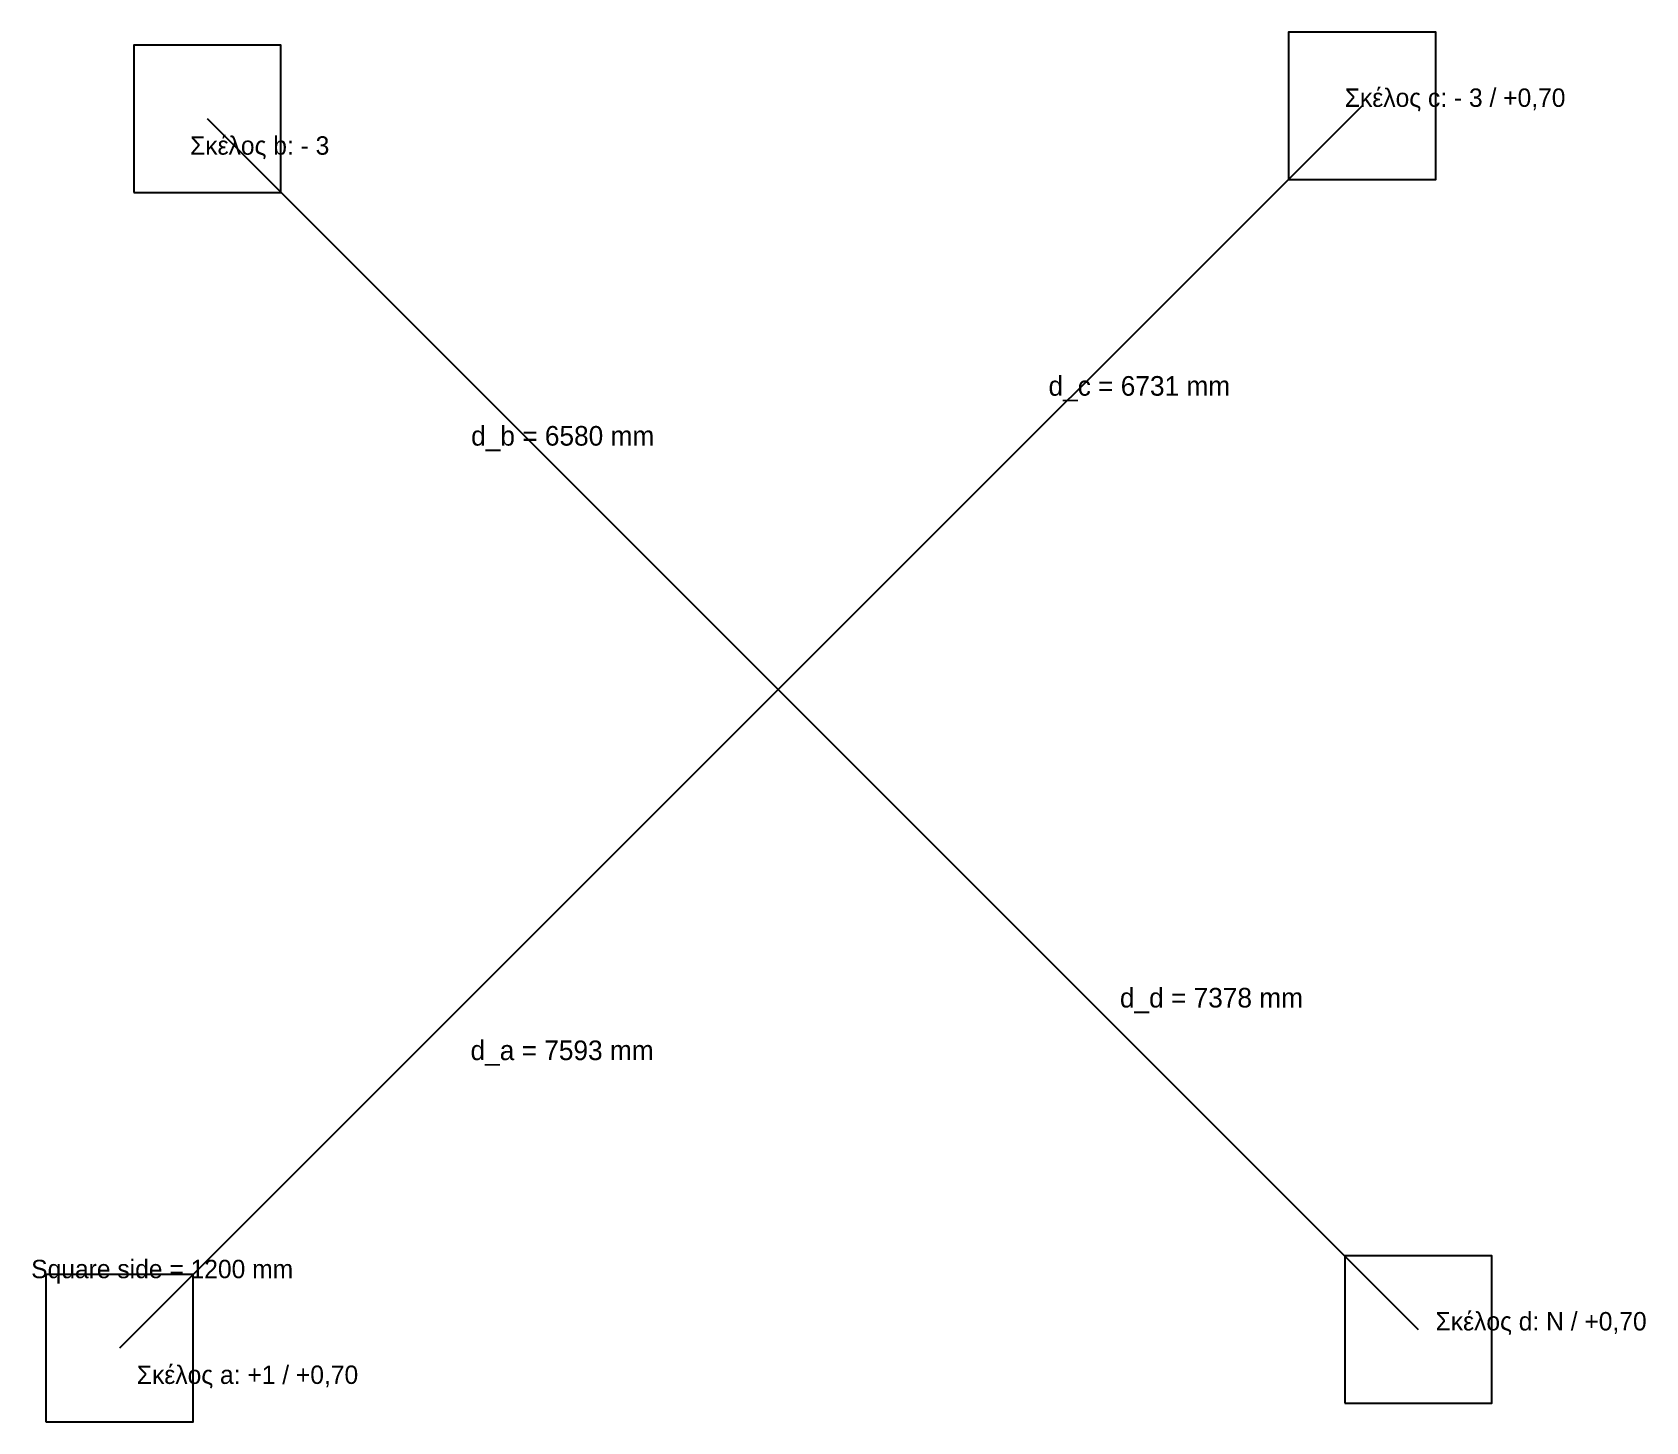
# Model space of a CAD drawing. Header units: metres. Extents: x -6080 to 7071, y -5969 to 5359.
import ezdxf

# ---------------------------------------------------------------- set-up
doc = ezdxf.new("R2010")
doc.units = ezdxf.units.M
doc.layers.add('Annotations', color=7, linetype='Continuous')
doc.layers.add('Squares', color=7, linetype='Continuous')

msp = doc.modelspace()

# ---------------------------------------------------------------- linework, layer by layer
at = {"layer": 'Annotations'}
for q in [(4759, 4759), (-4653, 4653), (-5369, -5369), (5217, -5217)]:
    msp.add_line((0, 0), q, dxfattribs=at)
at = {"layer": 'Squares'}
for points in [[(4159, 4159), (5359, 4159), (5359, 5359), (4159, 5359), (4159, 4159)], [(-5253, 4053), (-4053, 4053), (-4053, 5253), (-5253, 5253), (-5253, 4053)], [(4617, -5817), (5817, -5817), (5817, -4617), (4617, -4617), (4617, -5817)], [(-5969, -5969), (-4769, -5969), (-4769, -4769), (-5969, -4769), (-5969, -5969)]]:
    msp.add_lwpolyline(points, close=True, dxfattribs=at)

# ---------------------------------------------------------------- texts
at = {"layer": 'Annotations', "attachment_point": 1}
for s, insert, char_height in [('Σκέλος c: - 3 / +0,70', (4618, 4901), 150), ('Σκέλος b: - 3', (-4794, 4511), 150), ('d_c = 6731 mm', (2203, 2556), 160), ('d_b = 6580 mm', (-2503, 2149), 160), ('d_d = 7378 mm', (2785, -2432), 160), ('d_a = 7593 mm', (-2508, -2861), 160), ('Square side = 1200 mm', (-6089, -4649), 150), ('Σκέλος d: N / +0,70', (5358, -5075), 150), ('Σκέλος a: +1 / +0,70', (-5228, -5511), 150)]:
    msp.add_mtext(s, dxfattribs=dict(at, insert=insert, char_height=char_height))

doc.saveas('drawing.dxf')
